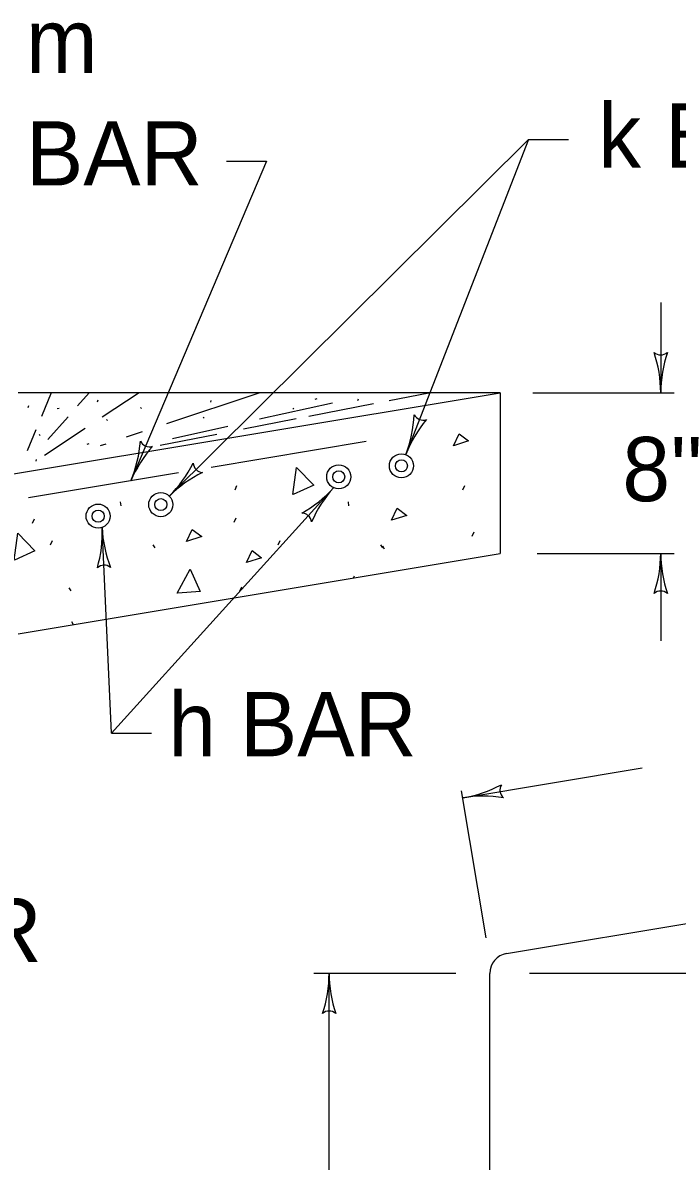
# Model space of a CAD drawing. Extents: x 1007 to 1035.5, y 1000.5 to 1021.5.
# Drawn here: x 1030.013 to 1032.05, y 1006.886 to 1010.429 of the extents above; entities that cross this region are included whole.
import ezdxf

# ---------------------------------------------------------------- set-up
doc = ezdxf.new("R2010")
doc.units = 0
doc.layers.add('1', color=7, linetype='Continuous')
doc.layers.add('2', color=7, linetype='Continuous')

msp = doc.modelspace()

# ---------------------------------------------------------------- linework, layer by layer
at = {"layer": '1'}
for p, q in [((1031.5873, 1010.0658), (1030.4695, 1008.9559)), ((1031.5873, 1010.0658), (1031.2055, 1009.0851)), ((1031.5873, 1010.0658), (1031.7123, 1010.0658)), ((1030.772, 1009.9986), (1030.3498, 1009.0038)), ((1030.647, 1009.9986), (1030.772, 1009.9986)), ((1031.9991, 1009.5586), (1031.9991, 1009.2779)), ((1029.6035, 1008.962), (1031.4991, 1009.2779)), ((1031.4991, 1009.2779), (1029.9991, 1009.2779)), ((1030.1018, 1009.2779), (1030.0715, 1009.2041)), ((1030.1839, 1009.2366), (1030.2205, 1009.2779)), ((1030.3754, 1009.2779), (1030.2602, 1009.2014)), ((1030.462, 1009.1821), (1030.7491, 1009.2779)), ((1031.1541, 1009.2537), (1031.2777, 1009.2779)), ((1031.4991, 1009.2779), (1031.4991, 1008.7779)), ((1031.6007, 1009.2779), (1032.0408, 1009.2779)), ((1030.0305, 1009.2321), (1030.0325, 1009.238)), ((1030.246, 1009.2497), (1030.248, 1009.2556)), ((1030.3826, 1009.2288), (1030.3797, 1009.2317)), ((1030.5982, 1009.248), (1030.6001, 1009.2537)), ((1030.977, 1009.2455), (1030.7506, 1009.1951)), ((1030.9034, 1009.2047), (1031.1054, 1009.2442)), ((1030.9289, 1009.2584), (1030.9229, 1009.2571)), ((1031.0559, 1009.2534), (1031.0579, 1009.2592)), ((1030.0915, 1009.1321), (1030.1544, 1009.2032)), ((1030.1265, 1009.2286), (1030.1205, 1009.2273)), ((1030.277, 1009.1917), (1030.2741, 1009.1946)), ((1030.5777, 1009.1984), (1030.5748, 1009.2013)), ((1030.7005, 1009.165), (1030.8641, 1009.1971)), ((1030.8575, 1009.2266), (1030.8546, 1009.2296)), ((1030.0543, 1009.1623), (1030.0275, 1009.0971)), ((1030.2075, 1009.1663), (1030.0809, 1009.0822)), ((1030.652, 1009.1731), (1030.4792, 1009.1347)), ((1030.067, 1009.1451), (1030.0641, 1009.1481)), ((1030.3365, 1009.1404), (1030.3863, 1009.157)), ((1030.4408, 1009.1142), (1030.6172, 1009.1487)), ((1031.082, 1009.1259), (1030.5996, 1009.0455)), ((1030.2187, 1009.119), (1030.2129, 1009.1161)), ((1030.2549, 1009.1131), (1030.273, 1009.1191)), ((1030.0546, 1009.0644), (1030.0565, 1009.0702)), ((1030.4983, 1009.0286), (1030.031, 1008.9507)), ((1030.674, 1008.9759), (1030.6799, 1008.9892)), ((1031.383, 1008.9759), (1031.3889, 1008.9892)), ((1030.2895, 1008.2181), (1030.9809, 1008.9821)), ((1030.3169, 1008.9387), (1030.3184, 1008.9254)), ((1031.0259, 1008.9387), (1031.0274, 1008.9254)), ((1030.0438, 1008.8721), (1030.0497, 1008.8855)), ((1030.6715, 1008.8746), (1030.6775, 1008.888)), ((1030.2895, 1008.2181), (1030.2603, 1008.8583)), ((1031.4126, 1008.8311), (1031.4185, 1008.8444)), ((1030.0997, 1008.8042), (1030.1056, 1008.8176)), ((1030.8086, 1008.8042), (1030.8145, 1008.8176)), ((1029.9991, 1008.5279), (1031.4991, 1008.7779)), ((1030.4179, 1008.8042), (1030.4239, 1008.7953)), ((1031.1269, 1008.8042), (1031.1328, 1008.7953)), ((1031.1328, 1008.8009), (1031.1387, 1008.792)), ((1031.6149, 1008.7779), (1032.0408, 1008.7779)), ((1031.9991, 1008.7779), (1031.9991, 1008.5061)), ((1031.0428, 1008.7018), (1031.0455, 1008.7078)), ((1030.1565, 1008.6703), (1030.1625, 1008.6614)), ((1030.6888, 1008.6605), (1030.6947, 1008.6738)), ((1030.1648, 1008.5657), (1030.1707, 1008.5569)), ((1030.2895, 1008.2181), (1030.4145, 1008.2181)), ((1031.3829, 1008.0172), (1031.9415, 1008.1101)), ((1031.4554, 1007.5812), (1031.3793, 1008.039)), ((1031.5188, 1007.5329), (1033.4668, 1007.8569)), ((1031.3609, 1007.4709), (1030.9197, 1007.4709)), ((1030.9668, 1006.5774), (1030.9668, 1007.4709)), ((1031.4668, 1005.0239), (1031.4668, 1007.4709)), ((1034.0141, 1007.4709), (1031.5906, 1007.4709))]:
    msp.add_line(p, q, dxfattribs=at)
for points in [[(1031.3536, 1009.1128), (1031.3714, 1009.1498), (1031.401, 1009.1276), (1031.3536, 1009.1128)], [(1030.854, 1008.9606), (1030.8658, 1009.0452), (1030.9188, 1008.9905), (1030.8555, 1008.9611)], [(1031.161, 1008.8812), (1031.1787, 1008.9182), (1031.2083, 1008.896), (1031.161, 1008.8812)], [(1029.9863, 1008.7562), (1029.998, 1008.8409), (1030.051, 1008.7861), (1029.9877, 1008.7567)], [(1030.523, 1008.8152), (1030.5407, 1008.8522), (1030.5703, 1008.83), (1030.523, 1008.8152)], [(1030.7095, 1008.7496), (1030.7272, 1008.7866), (1030.7568, 1008.7643), (1030.7095, 1008.7496)], [(1030.494, 1008.6536), (1030.534, 1008.729), (1030.565, 1008.6595), (1030.4955, 1008.6536)]]:
    msp.add_lwpolyline(points, dxfattribs=at)
for centre, radius in [((1030.9968, 1009.016), 0.0375), ((1031.1919, 1009.0502), 0.0375), ((1031.1919, 1009.0502), 0.0188), ((1030.9968, 1009.016), 0.0188), ((1030.4429, 1008.9295), 0.0375), ((1030.4429, 1008.9295), 0.0188), ((1030.2479, 1008.8937), 0.0375), ((1030.2479, 1008.8937), 0.0188)]:
    msp.add_circle(centre, radius, dxfattribs=at)
for centre, radius, start, end in [((1031.9991, 1009.4266), 0.0313, 228.7746, 310.8913), ((1031.6081, 1009.2779), 0.3909, 0, 18.6688), ((1032.39, 1009.2779), 0.3909, 161.3472, 179.9939), ((1031.6081, 1009.2779), 0.3909, 359.9878, 0), ((1030.8412, 1009.227), 0.3909, 338.7302, 357.399), ((1031.2595, 1009.2237), 0.0313, 207.5048, 289.6215), ((1031.5698, 1008.9433), 0.3909, 140.0774, 158.7241), ((1029.9899, 1009.1566), 0.3909, 337.0015, 355.6703), ((1030.4079, 1009.1407), 0.0313, 205.7761, 287.8928), ((1030.7096, 1008.8511), 0.3909, 138.3487, 156.9954), ((1030.194, 1009.2333), 0.3909, 314.7985, 333.4673), ((1030.575, 1009.0606), 0.0313, 183.5731, 265.6898), ((1030.8412, 1009.227), 0.3909, 338.718, 338.7302), ((1030.745, 1008.6785), 0.3909, 116.1457, 134.7924), ((1029.9899, 1009.1566), 0.3909, 336.9893, 337.0015), ((1030.194, 1009.2333), 0.3909, 314.7863, 314.7985), ((1031.6081, 1008.7779), 0.3909, 341.3472, 359.9939), ((1032.39, 1008.7779), 0.3909, 179.9878, 180), ((1032.39, 1008.7779), 0.3909, 180, 198.6688), ((1031.999, 1008.6293), 0.0313, 48.7746, 130.8913), ((1031.3188, 1008.4028), 0.3909, 279.4443, 298.1131), ((1031.5296, 1008.0415), 0.0313, 148.2189, 230.3356), ((1031.3188, 1008.4028), 0.3909, 279.4321, 279.4443), ((1031.447, 1007.6315), 0.3909, 80.7915, 99.4382), ((1031.5295, 1007.4709), 0.0625, 99.4615, 180), ((1030.5759, 1007.4709), 0.3909, 341.3472, 359.9939), ((1031.3578, 1007.4709), 0.3909, 179.9878, 180), ((1031.3578, 1007.4709), 0.3909, 180, 198.6688), ((1030.9668, 1007.3223), 0.0313, 48.7746, 130.8913)]:
    msp.add_arc(centre, radius, start, end, dxfattribs=at)
at = {"layer": '2'}
for centre, radius, start, end in [((1031.2707, 1008.7197), 0.3909, 137.8399, 137.8521), ((1030.691, 1009.2444), 0.3909, 299.1993, 317.846), ((1031.2707, 1008.7197), 0.3909, 137.8521, 156.5209), ((1030.8811, 1008.8719), 0.0313, 6.6267, 88.7434), ((1029.8698, 1008.8405), 0.3909, 343.9559, 2.6027), ((1030.6508, 1008.8761), 0.3909, 182.5966, 182.6088), ((1030.6508, 1008.8761), 0.3909, 182.6088, 201.2776), ((1030.267, 1008.7098), 0.0313, 51.3834, 133.5001)]:
    msp.add_arc(centre, radius, start, end, dxfattribs=at)

# ---------------------------------------------------------------- texts
at = {"layer": '1'}
for s, p in [('m', (1030.0233, 1010.2726)), ('k BAR', (1031.8042, 1009.9778)), ('BAR', (1030.0233, 1009.9226)), ("8''", (1031.8795, 1008.9401)), ('h BAR', (1030.4663, 1008.1464)), ('d BAR', (1029.2995, 1007.5058))]:
    msp.add_text(s, height=0.2, dxfattribs=at).set_placement(p)

doc.saveas('drawing.dxf')
